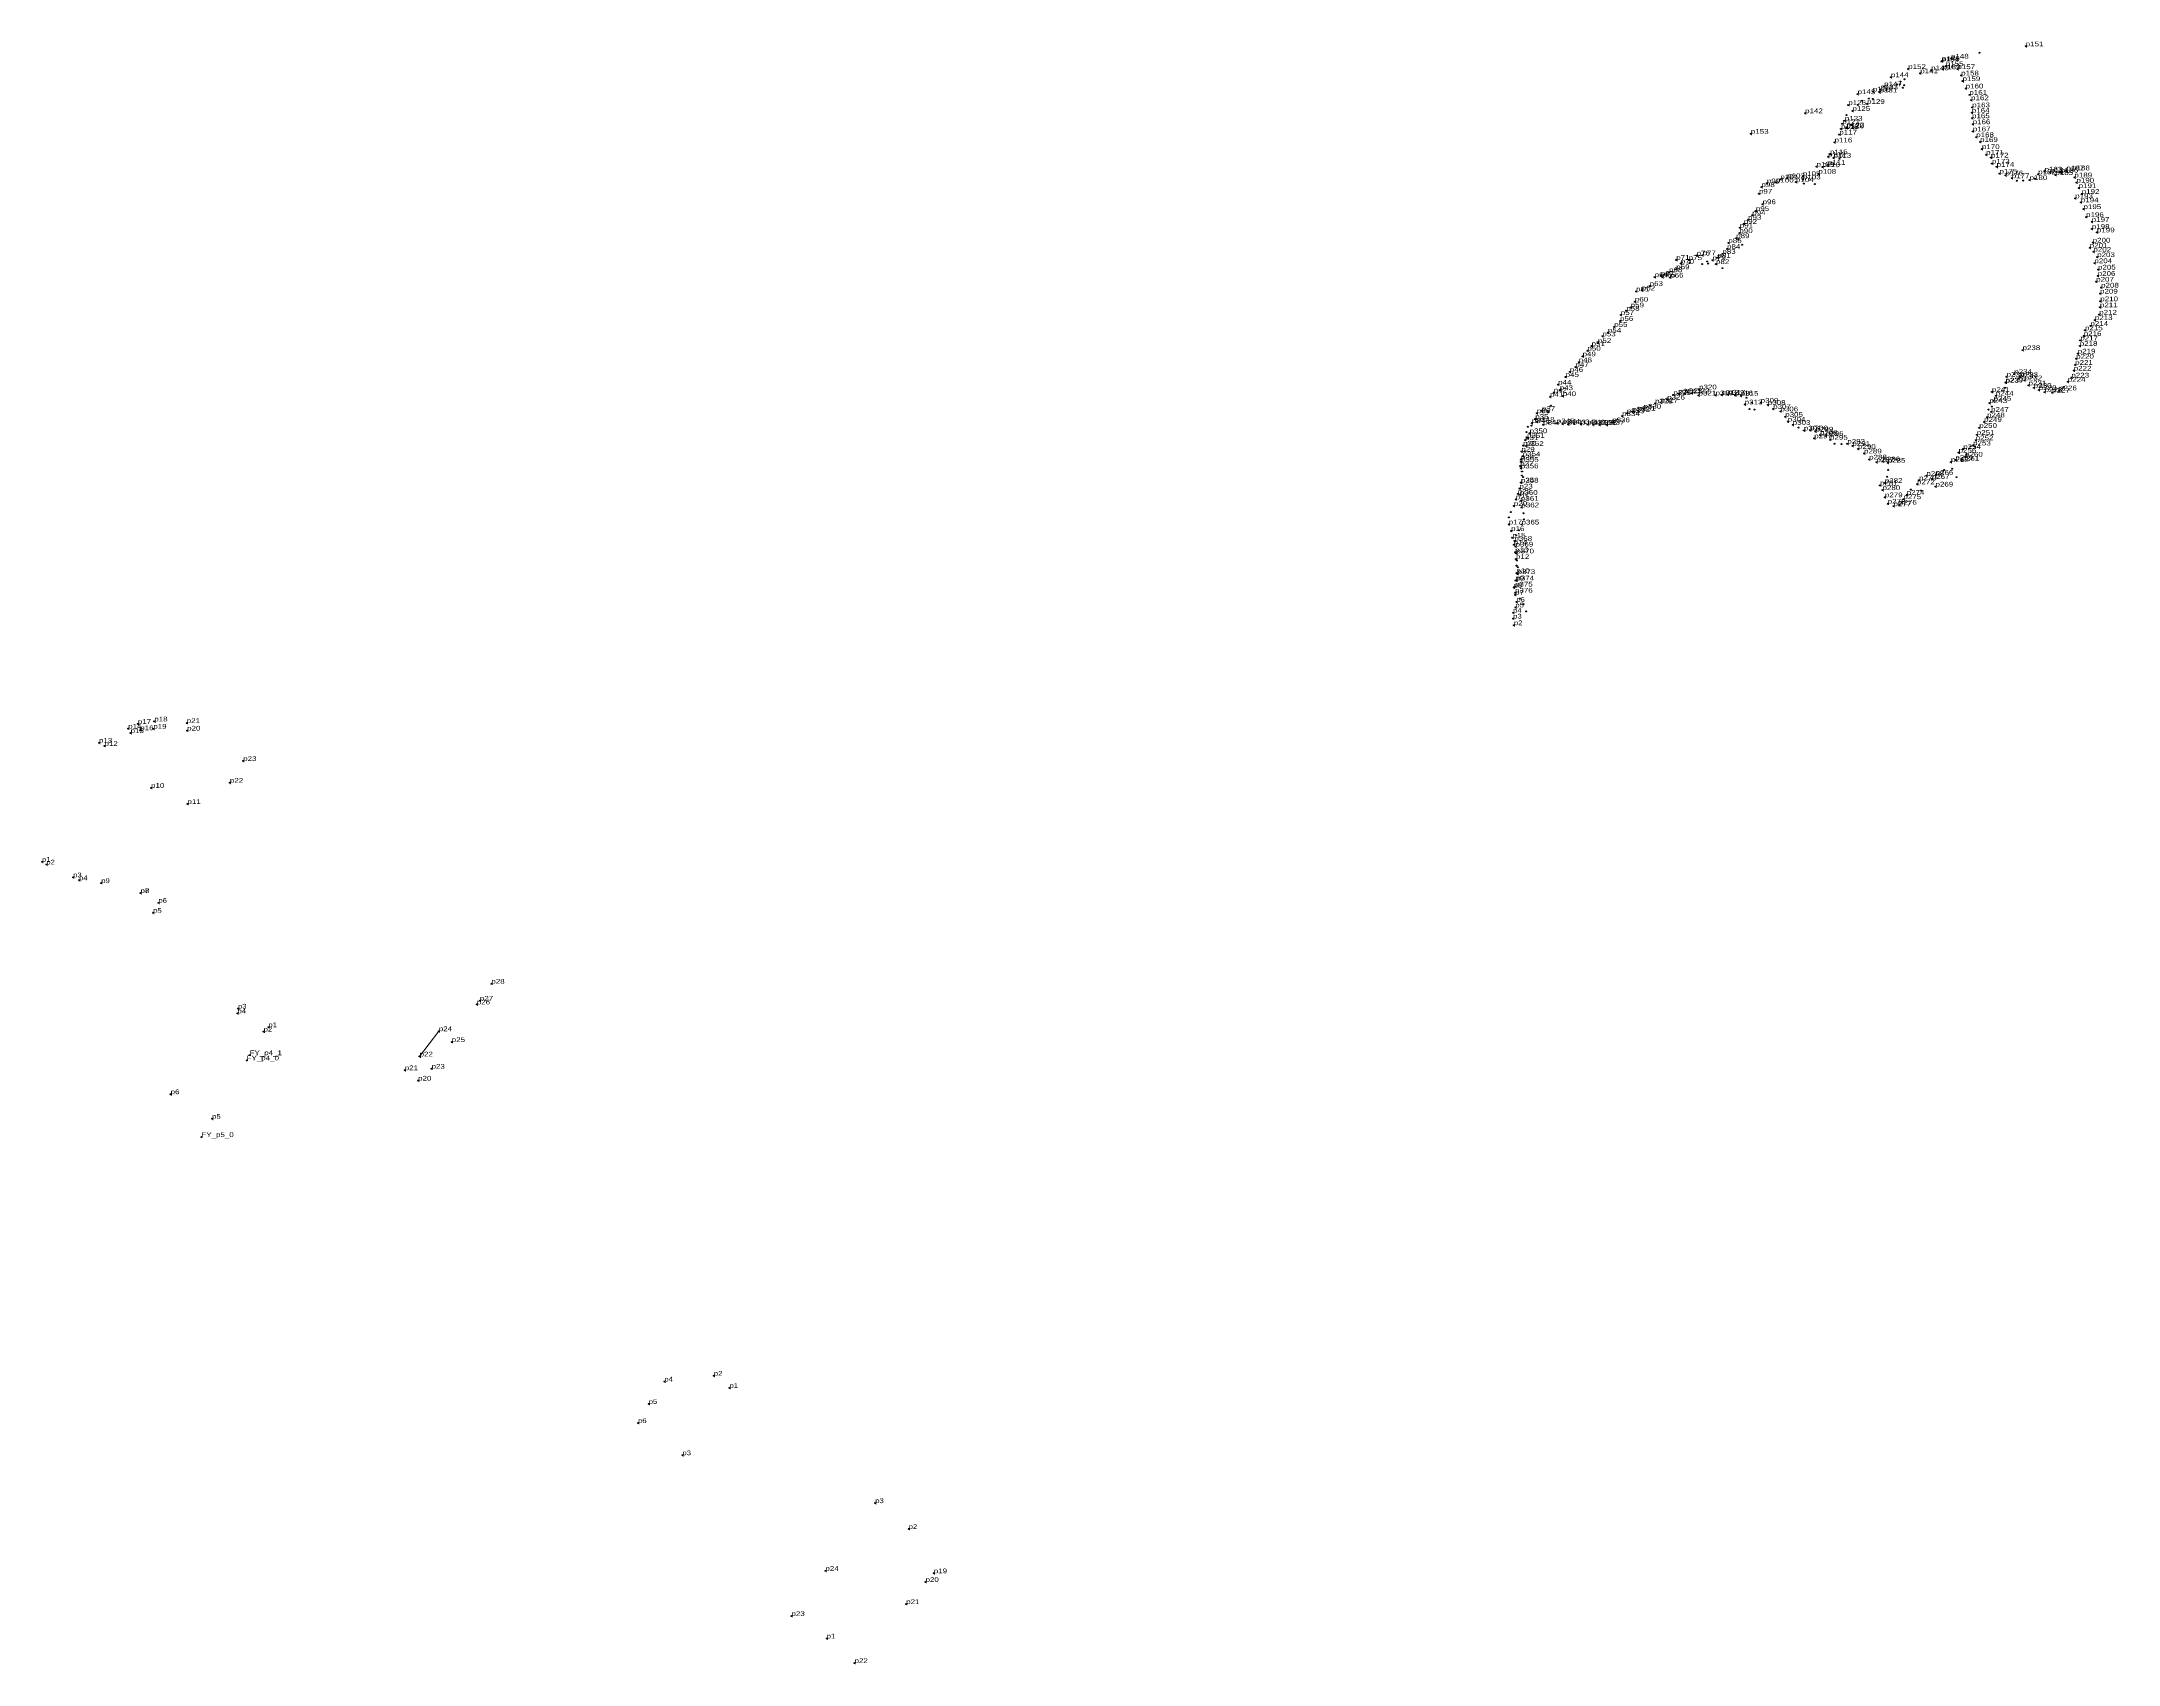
# Model space of a CAD drawing. Header units: metres. Extents: x 534559 to 555232, y 1820931 to 1853148.
# Drawn here: x 540266 to 541052, y 1836108 to 1836722 of the extents above; entities that cross this region are included whole.
import ezdxf

# ---------------------------------------------------------------- set-up
doc = ezdxf.new("R2010")
doc.units = ezdxf.units.M
doc.header["$LTSCALE"] = 0.72
doc.header["$PDMODE"] = 32
doc.header["$PDSIZE"] = 0.36
doc.layers.add('12', color=7, linetype='Continuous')
doc.layers.add('7', color=7, linetype='Continuous')
doc.layers.add('13', color=7, linetype='Continuous', lineweight=13)

msp = doc.modelspace()

# ---------------------------------------------------------------- linework, layer by layer
at = {"layer": '13'}
msp.add_line((540409.4, 1836338.49), (540416.66, 1836348.04), dxfattribs=at)
at = {"layer": '7'}
for p in [(541017.01, 1836720.67), (540985.12, 1836714.97), (540985.38, 1836715.09), (540986.8, 1836713.2), (540988.76, 1836716.01), (540989.14, 1836712.87), (540999.48, 1836718.21), (540963.46, 1836705.52), (540966, 1836708.97), (540968.21, 1836706.26), (540969.44, 1836706.31), (540969.62, 1836707.31), (540970.55, 1836704.99), (540971.09, 1836705.92), (540971.21, 1836708.19), (540972.56, 1836712.09), (540977.12, 1836710.44), (540981.22, 1836711.59), (540985.62, 1836712), (540991.18, 1836712.03), (540992.6, 1836709.64), (540993.14, 1836707.51), (540994.3, 1836704.72), (540949.9, 1836698.44), (540953.41, 1836702.56), (540953.45, 1836698.51), (540955.18, 1836700.06), (540957.01, 1836698.87), (540957.69, 1836700.9), (540959.2, 1836703.55), (540959.2, 1836700.77), (540961.73, 1836703.21), (540962.01, 1836704.36), (540995.69, 1836702.3), (540996.35, 1836700.28), (540996.77, 1836697.57), (540933.56, 1836695.35), (540947.13, 1836689.41), (540947.63, 1836691.36), (540948.59, 1836692.52), (540949.13, 1836689.65), (540949.2, 1836694.63), (540949.23, 1836690.01), (540951.07, 1836690.92), (540951.48, 1836696.23), (540996.65, 1836695.51), (540996.71, 1836693.45), (540996.95, 1836691.19), (540913.05, 1836687.58), (540944.71, 1836684.31), (540946.5, 1836687.28), (540997.01, 1836688.48), (540998.29, 1836686.29), (540999.77, 1836684.47), (541000.45, 1836681.78), (540937.87, 1836675.15), (540940.08, 1836674.94), (540942.15, 1836675.79), (540942.23, 1836678.88), (540942.96, 1836679.83), (540944.28, 1836678.42), (540946.51, 1836678.09), (541002.04, 1836679.63), (541003.86, 1836678.57), (541004.26, 1836676.28), (541006.01, 1836675.06), (541024.15, 1836673.27), (541032.41, 1836673.72), (541034.59, 1836673.75), (540917.04, 1836667.4), (540919.11, 1836668.83), (540922.54, 1836669.15), (540924.19, 1836670.36), (540926.8, 1836670.82), (540930.1, 1836669.28), (540932.68, 1836671.59), (540932.73, 1836670.33), (540933.06, 1836668.71), (540937.23, 1836668.54), (540938.61, 1836672.45), (541007.1, 1836672.5), (541009.36, 1836671.83), (541011.75, 1836670.77), (541013.6, 1836669.82), (541016.07, 1836669.87), (541018.47, 1836670.07), (541020.45, 1836670.65), (541021.74, 1836672.25), (541026.25, 1836672.89), (541028.24, 1836671.97), (541030.21, 1836672.9), (541035.45, 1836671.06), (541036.22, 1836669.1), (541037.06, 1836667.05), (540914.93, 1836658.38), (540916.1, 1836664.9), (540917.47, 1836660.93), (541035.73, 1836663.14), (541037.89, 1836661.63), (541038.21, 1836664.81), (541038.89, 1836659.08), (540908.68, 1836649.99), (540908.87, 1836652.02), (540910.35, 1836653.47), (540911.98, 1836655.04), (540913.55, 1836656.78), (541039.86, 1836656.07), (541042, 1836654.25), (541042.03, 1836651.57), (541043.96, 1836650.27), (540902.26, 1836642.14), (540904.05, 1836644.01), (540904.52, 1836646.25), (540907.49, 1836648.08), (540908.3, 1836647.65), (540909.7, 1836645.6), (541041.25, 1836644.44), (541042.35, 1836646.41), (541042.65, 1836642.93), (540882.06, 1836635.2), (540884.82, 1836639.86), (540884.82, 1836636.33), (540886.54, 1836638.44), (540886.97, 1836638.94), (540889.55, 1836639.77), (540889.76, 1836638.66), (540892.53, 1836641.53), (540894.6, 1836638.25), (540894.77, 1836641.57), (540896.56, 1836639.24), (540896.89, 1836638.46), (540898.5, 1836639.73), (540899.84, 1836638.27), (540900.45, 1836640.73), (540902.28, 1836636.73), (541043.01, 1836638.61), (541044.06, 1836640.93), (541044.37, 1836636.19), (540869.6, 1836627.94), (540871.8, 1836628.29), (540874.75, 1836629.97), (540876.64, 1836633.32), (540878.97, 1836633.81), (540879.58, 1836633.27), (540882.53, 1836633.14), (541043.69, 1836631.61), (541044.26, 1836633.81), (541045.14, 1836627.1), (541045.54, 1836629.38), (540863.84, 1836619.02), (540865.91, 1836620.6), (540867.57, 1836621.88), (540869.16, 1836624.04), (541044.83, 1836619.14), (541045.1, 1836621.93), (541045.23, 1836624.2), (540856.85, 1836610.95), (540858.95, 1836612.32), (540861.35, 1836614.52), (540863.53, 1836616.77), (541038.99, 1836611.09), (541039.44, 1836613.21), (541041.51, 1836614.88), (541043.19, 1836617.1), (540849.38, 1836603.36), (540851.21, 1836605.5), (540852.79, 1836607.25), (540855.17, 1836608.41), (541015.83, 1836605.71), (541036.11, 1836602.45), (541036.73, 1836604.42), (541037.49, 1836607.33), (541037.67, 1836609.38), (540842.96, 1836595.55), (540844.56, 1836597.49), (540846.64, 1836599.32), (540847.9, 1836601.11), (541009.77, 1836595.67), (541012.68, 1836596.68), (541014.31, 1836595.01), (541014.95, 1836595.54), (541034.32, 1836595.36), (541035.19, 1836597.96), (541035.73, 1836600.13), (540837.09, 1836588.08), (540838.46, 1836589.69), (540840.13, 1836592.66), (540840.72, 1836590.58), (540841.89, 1836588.32), (540881.4, 1836587), (540883.7, 1836588.79), (540885.72, 1836589.29), (540887.92, 1836589.4), (540890.65, 1836589.4), (540893.24, 1836588.56), (540893.44, 1836590.85), (540899.68, 1836588.62), (540901.89, 1836588.75), (540904.29, 1836588.88), (540907.14, 1836588.59), (540909.22, 1836588.45), (540911.44, 1836587.69), (541004.24, 1836589.89), (541005.72, 1836588.44), (541009.19, 1836591.47), (541009.31, 1836593.5), (541009.47, 1836593.39), (541016.58, 1836594.28), (541018.09, 1836592.39), (541020.09, 1836591.45), (541021.99, 1836590.6), (541024.14, 1836589.82), (541027, 1836589.64), (541029.67, 1836590.49), (541031.49, 1836591.77), (541032.97, 1836593.75), (540831.47, 1836579.73), (540832.07, 1836581.85), (540833.99, 1836582.72), (540836.29, 1836582.39), (540837.35, 1836584.67), (540862.63, 1836579.51), (540864.3, 1836580.78), (540866.11, 1836581.85), (540868.17, 1836582.46), (540870.29, 1836582.82), (540872.41, 1836583.58), (540874.79, 1836584.76), (540876.77, 1836585.54), (540878.83, 1836585.9), (540910.71, 1836585.17), (540912.46, 1836583.44), (540913.43, 1836585.87), (540914.38, 1836583.23), (540916.76, 1836585.8), (540919.47, 1836584.99), (540921.48, 1836583.47), (540924.24, 1836582.54), (540926.04, 1836580.48), (541002.4, 1836580.29), (541002.95, 1836583.21), (541003.31, 1836585.68), (541003.93, 1836582.37), (541004.15, 1836584.37), (541004.85, 1836586.55), (540827.61, 1836571.7), (540828.09, 1836574.69), (540828.33, 1836572.5), (540828.7, 1836576.74), (540829.33, 1836574.28), (540830.09, 1836577.16), (540830.19, 1836578.11), (540832.07, 1836578.53), (540834.47, 1836577.5), (540836.51, 1836578.13), (540839.61, 1836578.02), (540841.73, 1836577.82), (540843.95, 1836577.59), (540846.24, 1836577.75), (540848.69, 1836577.66), (540851.18, 1836577.57), (540853.39, 1836577.47), (540855.73, 1836577.43), (540858.46, 1836577.49), (540860.57, 1836578.41), (540926.99, 1836578.66), (540928.89, 1836577.45), (540931.09, 1836576.41), (540933.12, 1836575.31), (540935.49, 1836575.37), (540937.03, 1836572.33), (540937.52, 1836574.89), (540939.2, 1836573.55), (540941.41, 1836573.23), (540942.98, 1836571.83), (540998.11, 1836571.65), (540998.53, 1836573.66), (540999.44, 1836576.31), (541001.29, 1836578.56), (540825.99, 1836564.38), (540826.06, 1836563.49), (540826.23, 1836567.32), (540826.71, 1836565.54), (540826.85, 1836569.59), (540827.58, 1836567.41), (540827.97, 1836569.47), (540944.64, 1836570.31), (540947.3, 1836570.16), (540949.52, 1836570.28), (540951.45, 1836569.47), (540953.57, 1836568.33), (540955.86, 1836566.63), (540957.79, 1836564.34), (540960.55, 1836563.31), (540962.8, 1836563.6), (540988.72, 1836563.36), (540990.41, 1836564.16), (540991.63, 1836566.93), (540992.74, 1836563.89), (540993.38, 1836568.31), (540994.09, 1836565.39), (540994.65, 1836566.17), (540996.11, 1836569.29), (540997.11, 1836569.65), (540997.71, 1836569.2), (540825.76, 1836561.86), (540826, 1836561), (540826.03, 1836555.61), (540826.08, 1836555.59), (540826.43, 1836558.28), (540826.45, 1836559.79), (540826.87, 1836557.68), (540963.71, 1836555.47), (540964.65, 1836557.83), (540964.81, 1836563.09), (540965.02, 1836560.4), (540976.64, 1836556.46), (540979.44, 1836558.18), (540981.5, 1836556.97), (540982.95, 1836558.54), (540986.2, 1836560.37), (540989.16, 1836560.83), (540990.88, 1836557.65), (540824.07, 1836549.25), (540824.83, 1836551.35), (540825.48, 1836553.33), (540825.66, 1836550.96), (540825.75, 1836553.41), (540826.06, 1836548.69), (540961.88, 1836554.54), (540962.84, 1836552.75), (540963.75, 1836550.04), (540964.82, 1836547.61), (540970.76, 1836549.33), (540972.01, 1836551), (540973.6, 1836552.93), (540975.9, 1836554.95), (540977.43, 1836552.56), (540982.89, 1836554.1), (540821.44, 1836539.79), (540821.46, 1836542.43), (540822.27, 1836544.45), (540823.38, 1836546.79), (540826.22, 1836546.23), (540826.28, 1836539.74), (540827, 1836544.01), (540827.09, 1836541.69), (540967, 1836546.68), (540969.11, 1836547.23), (540822.35, 1836537.29), (540822.79, 1836534.74), (540823.39, 1836532.08), (540823.59, 1836533.52), (540824.21, 1836535.7), (540825.23, 1836537.57), (540823.87, 1836529.25), (540824, 1836531.39), (540824.18, 1836526.69), (540824.27, 1836528.81), (540824.39, 1836524.17), (540824.54, 1836526.13), (540823.8, 1836516.27), (540823.98, 1836518.57), (540824.33, 1836518.58), (540824.34, 1836521.35), (540824.75, 1836521), (540824.83, 1836523.59), (540823.34, 1836515.89), (540823.81, 1836513.95), (540823.91, 1836513.12), (540823.93, 1836508.37), (540824.32, 1836510.46), (540825.68, 1836511.72), (540827.03, 1836509.61), (540823.1, 1836506.33), (540823.12, 1836504.16), (540823.39, 1836501.64), (540828.06, 1836506.89), (540299.15, 1836462.51), (540302.82, 1836464.31), (540303.72, 1836461.9), (540308.65, 1836462.45), (540309.03, 1836465.24), (540321.28, 1836464.63), (540321.45, 1836461.76), (540288.11, 1836457.17), (540290.18, 1836455.95), (540300.05, 1836460.82), (540342.65, 1836450.27), (540307.79, 1836440.09), (540337.63, 1836442.03), (540321.57, 1836434), (540266.54, 1836412.11), (540268.18, 1836411.11), (540278.33, 1836406.25), (540280.56, 1836405.15), (540288.97, 1836404.09), (540303.83, 1836400.31), (540303.85, 1836400.3), (540308.57, 1836392.85), (540310.58, 1836396.61), (540432.21, 1836359.58), (540436.54, 1836366.01), (540340.53, 1836354.78), (540340.69, 1836356.58), (540431.05, 1836358.16), (540350.39, 1836347.88), (540352.19, 1836349.55), (540416.66, 1836348.04), (540421.55, 1836343.93), (540343.97, 1836337), (540345.09, 1836338.97), (540409.4, 1836338.49), (540403.78, 1836333.28), (540408.83, 1836329.34), (540413.92, 1836333.84), (540315.19, 1836324.2), (540330.92, 1836314.91), (540326.85, 1836307.99), (540520.73, 1836217.67), (540502.02, 1836215.49), (540526.65, 1836213.07), (540496.07, 1836207.03), (540492.04, 1836199.79), (540508.83, 1836187.6), (540581.79, 1836169.49), (540594.42, 1836159.71), (540562.93, 1836143.87), (540600.81, 1836139.68), (540603.92, 1836142.95), (540593.47, 1836131.3), (540550.08, 1836126.77), (540563.41, 1836118.27), (540573.94, 1836108.99)]:
    msp.add_point(p, dxfattribs=at)

# ---------------------------------------------------------------- texts
at = {"layer": '12'}
for s, width, p in [('p151', 1.25, (541017.01, 1836720.67)), ('p151', 1.25, (541017.01, 1836720.67)), ('p152', 1.25, (540972.56, 1836712.09)), ('p152', 1.25, (540972.56, 1836712.09)), ('p140', 1.25, (540981.22, 1836711.59)), ('p140', 1.25, (540981.22, 1836711.59)), ('p154', 1.25, (540985.12, 1836714.97)), ('p154', 1.25, (540985.12, 1836714.97)), ('p149', 1.25, (540985.38, 1836715.09)), ('p149', 1.25, (540985.38, 1836715.09)), ('p139', 1.25, (540985.62, 1836712)), ('p139', 1.25, (540985.62, 1836712)), ('p155', 1.25, (540986.8, 1836713.2)), ('p155', 1.25, (540986.8, 1836713.2)), ('p148', 1.25, (540988.76, 1836716.01)), ('p148', 1.25, (540988.76, 1836716.01)), ('p156', 1.25, (540989.14, 1836712.87)), ('p156', 1.25, (540989.14, 1836712.87)), ('p157', 1.25, (540991.18, 1836712.03)), ('p157', 1.25, (540991.18, 1836712.03)), ('p150', 1.25, (540999.48, 1836718.21)), ('p150', 1.25, (540999.48, 1836718.21)), ('p138', 1.25, (540959.2, 1836703.55)), ('p138', 1.25, (540959.2, 1836703.55)), ('p131', 1.25, (540961.73, 1836703.21)), ('p131', 1.25, (540961.73, 1836703.21)), ('p133', 1.25, (540962.01, 1836704.36)), ('p133', 1.25, (540962.01, 1836704.36)), ('p147', 1.25, (540963.46, 1836705.52)), ('p147', 1.25, (540963.46, 1836705.52)), ('p144', 1.25, (540966, 1836708.97)), ('p144', 1.25, (540966, 1836708.97)), ('p135', 1.25, (540968.21, 1836706.26)), ('p135', 1.25, (540968.21, 1836706.26)), ('p137', 1.25, (540969.44, 1836706.31)), ('p137', 1.25, (540969.44, 1836706.31)), ('p145', 1.25, (540969.62, 1836707.31)), ('p145', 1.25, (540969.62, 1836707.31)), ('p146', 1.25, (540970.55, 1836704.99)), ('p146', 1.25, (540970.55, 1836704.99)), ('p134', 1.25, (540971.09, 1836705.92)), ('p134', 1.25, (540971.09, 1836705.92)), ('p136', 1.25, (540971.21, 1836708.19)), ('p136', 1.25, (540971.21, 1836708.19)), ('p141', 1.25, (540977.12, 1836710.44)), ('p141', 1.25, (540977.12, 1836710.44)), ('p158', 1.25, (540992.6, 1836709.64)), ('p158', 1.25, (540992.6, 1836709.64)), ('p159', 1.25, (540993.14, 1836707.51)), ('p159', 1.25, (540993.14, 1836707.51)), ('p160', 1.25, (540994.3, 1836704.72)), ('p160', 1.25, (540994.3, 1836704.72)), ('p142', 1.25, (540933.56, 1836695.35)), ('p142', 1.25, (540933.56, 1836695.35)), ('p126', 1.25, (540949.9, 1836698.44)), ('p126', 1.25, (540949.9, 1836698.44)), ('p125', 1.25, (540951.48, 1836696.23)), ('p125', 1.25, (540951.48, 1836696.23)), ('p143', 1.25, (540953.41, 1836702.56)), ('p143', 1.25, (540953.41, 1836702.56)), ('p127', 1.25, (540953.45, 1836698.51)), ('p127', 1.25, (540953.45, 1836698.51)), ('p128', 1.25, (540955.18, 1836700.06)), ('p128', 1.25, (540955.18, 1836700.06)), ('p129', 1.25, (540957.01, 1836698.87)), ('p129', 1.25, (540957.01, 1836698.87)), ('p132', 1.25, (540957.69, 1836700.9)), ('p132', 1.25, (540957.69, 1836700.9)), ('p130', 1.25, (540959.2, 1836700.77)), ('p130', 1.25, (540959.2, 1836700.77)), ('p161', 1.25, (540995.69, 1836702.3)), ('p161', 1.25, (540995.69, 1836702.3)), ('p162', 1.25, (540996.36, 1836700.28)), ('p162', 1.25, (540996.36, 1836700.28)), ('p164', 1.25, (540996.65, 1836695.51)), ('p164', 1.25, (540996.65, 1836695.51)), ('p163', 1.25, (540996.78, 1836697.57)), ('p163', 1.25, (540996.78, 1836697.57)), ('p153', 1.25, (540913.05, 1836687.58)), ('p153', 1.25, (540913.05, 1836687.58)), ('p117', 1.25, (540946.5, 1836687.28)), ('p117', 1.25, (540946.5, 1836687.28)), ('p118', 1.25, (540947.13, 1836689.41)), ('p118', 1.25, (540947.13, 1836689.41)), ('p121', 1.25, (540947.63, 1836691.36)), ('p121', 1.25, (540947.63, 1836691.36)), ('p123', 1.25, (540948.59, 1836692.52)), ('p123', 1.25, (540948.59, 1836692.52)), ('p120', 1.25, (540949.14, 1836689.65)), ('p120', 1.25, (540949.14, 1836689.65)), ('p124', 1.25, (540949.2, 1836694.63)), ('p124', 1.25, (540949.2, 1836694.63)), ('p122', 1.25, (540949.23, 1836690.01)), ('p122', 1.25, (540949.23, 1836690.01)), ('p119', 1.25, (540951.07, 1836690.92)), ('p119', 1.25, (540951.07, 1836690.92)), ('p165', 1.25, (540996.71, 1836693.45)), ('p165', 1.25, (540996.71, 1836693.45)), ('p166', 1.25, (540996.95, 1836691.2)), ('p166', 1.25, (540996.95, 1836691.2)), ('p167', 1.25, (540997.01, 1836688.48)), ('p167', 1.25, (540997.01, 1836688.48)), ('p115', 1.25, (540942.96, 1836679.82)), ('p115', 1.25, (540942.96, 1836679.82)), ('p116', 1.25, (540944.71, 1836684.31)), ('p116', 1.25, (540944.71, 1836684.31)), ('p168', 1.25, (540998.29, 1836686.29)), ('p168', 1.25, (540998.29, 1836686.29)), ('p169', 1.25, (540999.77, 1836684.47)), ('p169', 1.25, (540999.77, 1836684.47)), ('p170', 1.25, (541000.45, 1836681.78)), ('p170', 1.25, (541000.45, 1836681.78)), ('p171', 1.25, (541002.04, 1836679.63)), ('p171', 1.25, (541002.04, 1836679.63)), ('p105', 1.25, (540932.68, 1836671.59)), ('p105', 1.25, (540932.68, 1836671.59)), ('p109', 1.25, (540937.87, 1836675.15)), ('p109', 1.25, (540937.87, 1836675.15)), ('p108', 1.25, (540938.6, 1836672.45)), ('p108', 1.25, (540938.6, 1836672.45)), ('p110', 1.25, (540940.08, 1836674.94)), ('p110', 1.25, (540940.08, 1836674.94)), ('p111', 1.25, (540942.15, 1836675.79)), ('p111', 1.25, (540942.15, 1836675.79)), ('p112', 1.25, (540942.23, 1836678.88)), ('p112', 1.25, (540942.23, 1836678.88)), ('p113', 1.25, (540944.28, 1836678.42)), ('p113', 1.25, (540944.28, 1836678.42)), ('p114', 1.25, (540946.51, 1836678.09)), ('p114', 1.25, (540946.51, 1836678.09)), ('p172', 1.25, (541003.86, 1836678.57)), ('p172', 1.25, (541003.86, 1836678.57)), ('p173', 1.25, (541004.26, 1836676.28)), ('p173', 1.25, (541004.26, 1836676.28)), ('p174', 1.25, (541006.01, 1836675.06)), ('p174', 1.25, (541006.01, 1836675.06)), ('p175', 1.25, (541007.1, 1836672.5)), ('p175', 1.25, (541007.1, 1836672.5)), ('p176', 1.25, (541009.36, 1836671.82)), ('p176', 1.25, (541009.36, 1836671.82)), ('p182', 1.25, (541021.74, 1836672.25)), ('p182', 1.25, (541021.74, 1836672.25)), ('p183', 1.25, (541024.15, 1836673.27)), ('p183', 1.25, (541024.15, 1836673.27)), ('p184', 1.25, (541026.25, 1836672.89)), ('p184', 1.25, (541026.25, 1836672.89)), ('p185', 1.25, (541028.24, 1836671.97)), ('p185', 1.25, (541028.24, 1836671.97)), ('p186', 1.25, (541030.21, 1836672.9)), ('p186', 1.25, (541030.21, 1836672.9)), ('p187', 1.25, (541032.41, 1836673.72)), ('p187', 1.25, (541032.41, 1836673.72)), ('p188', 1.25, (541034.58, 1836673.75)), ('p188', 1.25, (541034.58, 1836673.75)), ('p97', 1.25, (540916.1, 1836664.9)), ('p97', 1.25, (540916.1, 1836664.9)), ('p98', 1.25, (540917.04, 1836667.4)), ('p98', 1.25, (540917.04, 1836667.4)), ('p99', 1.25, (540919.11, 1836668.83)), ('p99', 1.25, (540919.11, 1836668.83)), ('p100', 1.25, (540922.54, 1836669.15)), ('p100', 1.25, (540922.54, 1836669.15)), ('p101', 1.25, (540924.19, 1836670.36)), ('p101', 1.25, (540924.19, 1836670.36)), ('p102', 1.25, (540926.8, 1836670.82)), ('p102', 1.25, (540926.8, 1836670.82)), ('p104', 1.25, (540930.1, 1836669.28)), ('p104', 1.25, (540930.1, 1836669.28)), ('p103', 1.25, (540932.73, 1836670.33)), ('p103', 1.25, (540932.73, 1836670.33)), ('p106', 1.25, (540933.06, 1836668.71)), ('p106', 1.25, (540933.06, 1836668.71)), ('p107', 1.25, (540937.23, 1836668.54)), ('p107', 1.25, (540937.23, 1836668.54)), ('p177', 1.25, (541011.75, 1836670.77)), ('p177', 1.25, (541011.75, 1836670.77)), ('p178', 1.25, (541013.6, 1836669.82)), ('p178', 1.25, (541013.6, 1836669.82)), ('p179', 1.25, (541016.07, 1836669.87)), ('p179', 1.25, (541016.07, 1836669.87)), ('p180', 1.25, (541018.47, 1836670.08)), ('p180', 1.25, (541018.47, 1836670.08)), ('p181', 1.25, (541020.45, 1836670.65)), ('p181', 1.25, (541020.45, 1836670.65)), ('p189', 1.25, (541035.45, 1836671.06)), ('p189', 1.25, (541035.45, 1836671.06)), ('p190', 1.25, (541036.22, 1836669.1)), ('p190', 1.25, (541036.22, 1836669.1)), ('p191', 1.25, (541037.06, 1836667.05)), ('p191', 1.25, (541037.06, 1836667.05)), ('p192', 1.25, (541038.21, 1836664.82)), ('p192', 1.25, (541038.21, 1836664.82)), ('p94', 1.25, (540913.55, 1836656.78)), ('p94', 1.25, (540913.55, 1836656.78)), ('p95', 1.25, (540914.93, 1836658.38)), ('p95', 1.25, (540914.93, 1836658.38)), ('p96', 1.25, (540917.47, 1836660.93)), ('p96', 1.25, (540917.47, 1836660.93)), ('p193', 1.25, (541035.74, 1836663.14)), ('p193', 1.25, (541035.74, 1836663.14)), ('p194', 1.25, (541037.89, 1836661.63)), ('p194', 1.25, (541037.89, 1836661.63)), ('p195', 1.25, (541038.89, 1836659.08)), ('p195', 1.25, (541038.89, 1836659.08)), ('p196', 1.25, (541039.86, 1836656.07)), ('p196', 1.25, (541039.86, 1836656.07)), ('p89', 1.25, (540907.49, 1836648.08)), ('p89', 1.25, (540907.49, 1836648.08)), ('p90', 1.25, (540908.68, 1836649.99)), ('p90', 1.25, (540908.68, 1836649.99)), ('p91', 1.25, (540908.87, 1836652.02)), ('p91', 1.25, (540908.87, 1836652.02)), ('p92', 1.25, (540910.35, 1836653.47)), ('p92', 1.25, (540910.35, 1836653.47)), ('p93', 1.25, (540911.98, 1836655.04)), ('p93', 1.25, (540911.98, 1836655.04)), ('p197', 1.25, (541042, 1836654.25)), ('p197', 1.25, (541042, 1836654.25)), ('p198', 1.25, (541042.04, 1836651.57)), ('p198', 1.25, (541042.04, 1836651.57)), ('p199', 1.25, (541043.96, 1836650.27)), ('p199', 1.25, (541043.96, 1836650.27)), ('p76', 1.25, (540892.52, 1836641.52)), ('p76', 1.25, (540892.52, 1836641.52)), ('p77', 1.25, (540894.77, 1836641.58)), ('p77', 1.25, (540894.77, 1836641.58)), ('p81', 1.25, (540900.45, 1836640.72)), ('p81', 1.25, (540900.45, 1836640.72)), ('p83', 1.25, (540902.26, 1836642.14)), ('p83', 1.25, (540902.26, 1836642.14)), ('p84', 1.25, (540904.05, 1836644.01)), ('p84', 1.25, (540904.05, 1836644.01)), ('p86', 1.25, (540904.52, 1836646.25)), ('p86', 1.25, (540904.52, 1836646.25)), ('p87', 1.25, (540908.3, 1836647.65)), ('p87', 1.25, (540908.3, 1836647.65)), ('p85', 1.25, (540909.7, 1836645.6)), ('p85', 1.25, (540909.7, 1836645.6)), ('p201', 1.25, (541041.25, 1836644.44)), ('p201', 1.25, (541041.25, 1836644.44)), ('p200', 1.25, (541042.35, 1836646.41)), ('p200', 1.25, (541042.35, 1836646.41)), ('p202', 1.25, (541042.64, 1836642.93)), ('p202', 1.25, (541042.64, 1836642.93)), ('p203', 1.25, (541044.06, 1836640.93)), ('p203', 1.25, (541044.06, 1836640.93)), ('p64', 1.25, (540876.64, 1836633.32)), ('p64', 1.25, (540876.64, 1836633.32)), ('p67', 1.25, (540878.97, 1836633.81)), ('p67', 1.25, (540878.97, 1836633.81)), ('p65', 1.25, (540879.58, 1836633.27)), ('p65', 1.25, (540879.58, 1836633.27)), ('p68', 1.25, (540882.06, 1836635.2)), ('p68', 1.25, (540882.06, 1836635.2)), ('p66', 1.25, (540882.53, 1836633.14)), ('p66', 1.25, (540882.53, 1836633.14)), ('p71', 1.25, (540884.82, 1836639.86)), ('p71', 1.25, (540884.82, 1836639.86)), ('p69', 1.25, (540884.82, 1836636.33)), ('p69', 1.25, (540884.82, 1836636.33)), ('p70', 1.25, (540886.54, 1836638.44)), ('p70', 1.25, (540886.54, 1836638.44)), ('p72', 1.25, (540886.97, 1836638.94)), ('p72', 1.25, (540886.97, 1836638.94)), ('p75', 1.25, (540889.55, 1836639.77)), ('p75', 1.25, (540889.55, 1836639.77)), ('p73', 1.25, (540889.76, 1836638.66)), ('p73', 1.25, (540889.76, 1836638.66)), ('p74', 1.25, (540894.6, 1836638.25)), ('p74', 1.25, (540894.6, 1836638.25)), ('p78', 1.25, (540896.56, 1836639.24)), ('p78', 1.25, (540896.56, 1836639.24)), ('p80', 1.25, (540896.89, 1836638.46)), ('p80', 1.25, (540896.89, 1836638.46)), ('p79', 1.25, (540898.5, 1836639.73)), ('p79', 1.25, (540898.5, 1836639.73)), ('p82', 1.25, (540899.84, 1836638.27)), ('p82', 1.25, (540899.84, 1836638.27)), ('p88', 1.25, (540902.28, 1836636.73)), ('p88', 1.25, (540902.28, 1836636.73)), ('p204', 1.25, (541043.01, 1836638.61)), ('p204', 1.25, (541043.01, 1836638.61)), ('p206', 1.25, (541044.26, 1836633.82)), ('p206', 1.25, (541044.26, 1836633.82)), ('p205', 1.25, (541044.37, 1836636.19)), ('p205', 1.25, (541044.37, 1836636.19)), ('p61', 1.25, (540869.6, 1836627.94)), ('p61', 1.25, (540869.6, 1836627.94)), ('p62', 1.25, (540871.8, 1836628.29)), ('p62', 1.25, (540871.8, 1836628.29)), ('p63', 1.25, (540874.75, 1836629.97)), ('p63', 1.25, (540874.75, 1836629.97)), ('p207', 1.25, (541043.69, 1836631.6)), ('p207', 1.25, (541043.69, 1836631.6)), ('p209', 1.25, (541045.14, 1836627.1)), ('p209', 1.25, (541045.14, 1836627.1)), ('p208', 1.25, (541045.54, 1836629.38)), ('p208', 1.25, (541045.54, 1836629.38)), ('p56', 1.25, (540863.53, 1836616.77)), ('p56', 1.25, (540863.53, 1836616.77)), ('p57', 1.25, (540863.84, 1836619.02)), ('p57', 1.25, (540863.84, 1836619.02)), ('p58', 1.25, (540865.91, 1836620.6)), ('p58', 1.25, (540865.91, 1836620.6)), ('p59', 1.25, (540867.57, 1836621.88)), ('p59', 1.25, (540867.57, 1836621.88)), ('p60', 1.25, (540869.16, 1836624.04)), ('p60', 1.25, (540869.16, 1836624.04)), ('p213', 1.25, (541043.19, 1836617.1)), ('p213', 1.25, (541043.19, 1836617.1)), ('p212', 1.25, (541044.83, 1836619.14)), ('p212', 1.25, (541044.83, 1836619.14)), ('p211', 1.25, (541045.1, 1836621.92)), ('p211', 1.25, (541045.1, 1836621.92)), ('p210', 1.25, (541045.23, 1836624.2)), ('p210', 1.25, (541045.23, 1836624.2)), ('p53', 1.25, (540856.85, 1836610.94)), ('p53', 1.25, (540856.85, 1836610.94)), ('p54', 1.25, (540858.95, 1836612.32)), ('p54', 1.25, (540858.95, 1836612.32)), ('p55', 1.25, (540861.34, 1836614.52)), ('p55', 1.25, (540861.34, 1836614.52)), ('p217', 1.25, (541037.67, 1836609.38)), ('p217', 1.25, (541037.67, 1836609.38)), ('p216', 1.25, (541038.99, 1836611.09)), ('p216', 1.25, (541038.99, 1836611.09)), ('p215', 1.25, (541039.44, 1836613.2)), ('p215', 1.25, (541039.44, 1836613.2)), ('p214', 1.25, (541041.51, 1836614.88)), ('p214', 1.25, (541041.51, 1836614.88)), ('p48', 1.25, (540847.9, 1836601.11)), ('p48', 1.25, (540847.9, 1836601.11)), ('p49', 1.25, (540849.38, 1836603.36)), ('p49', 1.25, (540849.38, 1836603.36)), ('p50', 1.25, (540851.22, 1836605.5)), ('p50', 1.25, (540851.22, 1836605.5)), ('p51', 1.25, (540852.79, 1836607.25)), ('p51', 1.25, (540852.79, 1836607.25)), ('p52', 1.25, (540855.17, 1836608.41)), ('p52', 1.25, (540855.17, 1836608.41)), ('p238', 1.25, (541015.83, 1836605.72)), ('p238', 1.25, (541015.83, 1836605.72)), ('p220', 1.25, (541036.11, 1836602.45)), ('p220', 1.25, (541036.11, 1836602.45)), ('p219', 1.25, (541036.73, 1836604.42)), ('p219', 1.25, (541036.73, 1836604.42)), ('p218', 1.25, (541037.48, 1836607.33)), ('p218', 1.25, (541037.48, 1836607.33)), ('p45', 1.25, (540842.96, 1836595.55)), ('p45', 1.25, (540842.96, 1836595.55)), ('p46', 1.25, (540844.56, 1836597.49)), ('p46', 1.25, (540844.56, 1836597.49)), ('p47', 1.25, (540846.64, 1836599.32)), ('p47', 1.25, (540846.64, 1836599.32)), ('p239', 1.25, (541009.31, 1836593.5)), ('p239', 1.25, (541009.31, 1836593.5)), ('p237', 1.25, (541009.48, 1836593.39)), ('p237', 1.25, (541009.48, 1836593.39)), ('p236', 1.25, (541009.77, 1836595.67)), ('p236', 1.25, (541009.77, 1836595.67)), ('p234', 1.25, (541012.68, 1836596.68)), ('p234', 1.25, (541012.68, 1836596.68)), ('p235', 1.25, (541014.31, 1836595.02)), ('p235', 1.25, (541014.31, 1836595.02)), ('p233', 1.25, (541014.95, 1836595.54)), ('p233', 1.25, (541014.95, 1836595.54)), ('p232', 1.25, (541016.58, 1836594.28)), ('p232', 1.25, (541016.58, 1836594.28)), ('p224', 1.25, (541032.97, 1836593.75)), ('p224', 1.25, (541032.97, 1836593.75)), ('p223', 1.25, (541034.32, 1836595.36)), ('p223', 1.25, (541034.32, 1836595.36)), ('p222', 1.25, (541035.19, 1836597.96)), ('p222', 1.25, (541035.19, 1836597.96)), ('p221', 1.25, (541035.73, 1836600.14)), ('p221', 1.25, (541035.73, 1836600.14)), ('p41', 1.25, (540837.09, 1836588.08)), ('p41', 1.25, (540837.09, 1836588.08)), ('p42', 1.25, (540838.46, 1836589.69)), ('p42', 1.25, (540838.46, 1836589.69)), ('p44', 1.25, (540840.13, 1836592.66)), ('p44', 1.25, (540840.13, 1836592.66)), ('p43', 1.25, (540840.72, 1836590.58)), ('p43', 1.25, (540840.72, 1836590.58)), ('p40', 1.25, (540841.89, 1836588.32)), ('p40', 1.25, (540841.89, 1836588.32)), ('p328', 1.25, (540876.76, 1836585.54)), ('p328', 1.25, (540876.76, 1836585.54)), ('p327', 1.25, (540878.83, 1836585.9)), ('p327', 1.25, (540878.83, 1836585.9)), ('p326', 1.25, (540881.4, 1836587)), ('p326', 1.25, (540881.4, 1836587)), ('p325', 1.25, (540883.7, 1836588.78)), ('p325', 1.25, (540883.7, 1836588.78)), ('p324', 1.25, (540885.72, 1836589.29)), ('p324', 1.25, (540885.72, 1836589.29)), ('p323', 1.25, (540887.92, 1836589.4)), ('p323', 1.25, (540887.92, 1836589.4)), ('p322', 1.25, (540890.64, 1836589.4)), ('p322', 1.25, (540890.64, 1836589.4)), ('p321', 1.25, (540893.24, 1836588.56)), ('p321', 1.25, (540893.24, 1836588.56)), ('p320', 1.25, (540893.44, 1836590.85)), ('p320', 1.25, (540893.44, 1836590.85)), ('p319', 1.25, (540899.68, 1836588.62)), ('p319', 1.25, (540899.68, 1836588.62)), ('p318', 1.25, (540901.89, 1836588.75)), ('p318', 1.25, (540901.89, 1836588.75)), ('p317', 1.25, (540904.29, 1836588.88)), ('p317', 1.25, (540904.29, 1836588.88)), ('p316', 1.25, (540907.14, 1836588.59)), ('p316', 1.25, (540907.14, 1836588.59)), ('p315', 1.25, (540909.22, 1836588.45)), ('p315', 1.25, (540909.22, 1836588.45)), ('p313', 1.25, (540910.71, 1836585.17)), ('p313', 1.25, (540910.71, 1836585.17)), ('p314', 1.25, (540911.44, 1836587.68)), ('p314', 1.25, (540911.44, 1836587.68)), ('p311', 1.25, (540913.43, 1836585.87)), ('p311', 1.25, (540913.43, 1836585.87)), ('p309', 1.25, (540916.76, 1836585.8)), ('p309', 1.25, (540916.76, 1836585.8)), ('p243', 1.25, (541003.31, 1836585.68)), ('p243', 1.25, (541003.31, 1836585.68)), ('p241', 1.25, (541004.24, 1836589.89)), ('p241', 1.25, (541004.24, 1836589.89)), ('p245', 1.25, (541004.86, 1836586.55)), ('p245', 1.25, (541004.86, 1836586.55)), ('p244', 1.25, (541005.72, 1836588.44)), ('p244', 1.25, (541005.72, 1836588.44)), ('p240', 1.25, (541009.19, 1836591.47)), ('p240', 1.25, (541009.19, 1836591.47)), ('p231', 1.25, (541018.09, 1836592.38)), ('p231', 1.25, (541018.09, 1836592.38)), ('p230', 1.25, (541020.09, 1836591.44)), ('p230', 1.25, (541020.09, 1836591.44)), ('p229', 1.25, (541021.99, 1836590.6)), ('p229', 1.25, (541021.99, 1836590.6)), ('p228', 1.25, (541024.14, 1836589.82)), ('p228', 1.25, (541024.14, 1836589.82)), ('p227', 1.25, (541027, 1836589.64)), ('p227', 1.25, (541027, 1836589.64)), ('p226', 1.25, (541029.67, 1836590.49)), ('p226', 1.25, (541029.67, 1836590.49)), ('p225', 1.25, (541031.49, 1836591.77)), ('p225', 1.25, (541031.49, 1836591.77)), ('p34', 1.25, (540830.19, 1836578.11)), ('p34', 1.25, (540830.19, 1836578.11)), ('p35', 1.25, (540831.47, 1836579.72)), ('p35', 1.25, (540831.47, 1836579.72)), ('p36', 1.25, (540832.07, 1836581.85)), ('p36', 1.25, (540832.07, 1836581.85)), ('p348', 1.25, (540832.07, 1836578.52)), ('p348', 1.25, (540832.07, 1836578.52)), ('p37', 1.25, (540833.99, 1836582.72)), ('p37', 1.25, (540833.99, 1836582.72)), ('p347', 1.25, (540834.47, 1836577.5)), ('p347', 1.25, (540834.47, 1836577.5)), ('p38', 1.25, (540836.29, 1836582.39)), ('p38', 1.25, (540836.29, 1836582.39)), ('p346', 1.25, (540836.51, 1836578.13)), ('p346', 1.25, (540836.51, 1836578.13)), ('p39', 1.25, (540837.35, 1836584.67)), ('p39', 1.25, (540837.35, 1836584.67)), ('p345', 1.25, (540839.61, 1836578.02)), ('p345', 1.25, (540839.61, 1836578.02)), ('p344', 1.25, (540841.73, 1836577.82)), ('p344', 1.25, (540841.73, 1836577.82)), ('p343', 1.25, (540843.95, 1836577.59)), ('p343', 1.25, (540843.95, 1836577.59)), ('p342', 1.25, (540846.24, 1836577.75)), ('p342', 1.25, (540846.24, 1836577.75)), ('p341', 1.25, (540848.69, 1836577.66)), ('p341', 1.25, (540848.69, 1836577.66)), ('p340', 1.25, (540851.18, 1836577.57)), ('p340', 1.25, (540851.18, 1836577.57)), ('p339', 1.25, (540853.39, 1836577.47)), ('p339', 1.25, (540853.39, 1836577.47)), ('p338', 1.25, (540855.73, 1836577.43)), ('p338', 1.25, (540855.73, 1836577.43)), ('p337', 1.25, (540858.46, 1836577.49)), ('p337', 1.25, (540858.46, 1836577.49)), ('p336', 1.25, (540860.57, 1836578.41)), ('p336', 1.25, (540860.57, 1836578.41)), ('p335', 1.25, (540862.63, 1836579.52)), ('p335', 1.25, (540862.63, 1836579.52)), ('p334', 1.25, (540864.3, 1836580.78)), ('p334', 1.25, (540864.3, 1836580.78)), ('p333', 1.25, (540866.11, 1836581.85)), ('p333', 1.25, (540866.11, 1836581.85)), ('p332', 1.25, (540868.17, 1836582.46)), ('p332', 1.25, (540868.17, 1836582.46)), ('p331', 1.25, (540870.29, 1836582.82)), ('p331', 1.25, (540870.29, 1836582.82)), ('p330', 1.25, (540872.41, 1836583.58)), ('p330', 1.25, (540872.41, 1836583.58)), ('p329', 1.25, (540874.79, 1836584.76)), ('p329', 1.25, (540874.79, 1836584.76)), ('p312', 1.25, (540912.46, 1836583.44)), ('p312', 1.25, (540912.46, 1836583.44)), ('p310', 1.25, (540914.38, 1836583.23)), ('p310', 1.25, (540914.38, 1836583.23)), ('p308', 1.25, (540919.47, 1836584.99)), ('p308', 1.25, (540919.47, 1836584.99)), ('p307', 1.25, (540921.48, 1836583.47)), ('p307', 1.25, (540921.48, 1836583.47)), ('p306', 1.25, (540924.24, 1836582.54)), ('p306', 1.25, (540924.24, 1836582.54)), ('p305', 1.25, (540926.04, 1836580.48)), ('p305', 1.25, (540926.04, 1836580.48)), ('p304', 1.25, (540926.99, 1836578.66)), ('p304', 1.25, (540926.99, 1836578.66)), ('p303', 1.25, (540928.89, 1836577.45)), ('p303', 1.25, (540928.89, 1836577.45)), ('p249', 1.25, (541001.28, 1836578.56)), ('p249', 1.25, (541001.28, 1836578.56)), ('p248', 1.25, (541002.4, 1836580.29)), ('p248', 1.25, (541002.4, 1836580.29)), ('p242', 1.25, (541002.95, 1836583.21)), ('p242', 1.25, (541002.95, 1836583.21)), ('p247', 1.25, (541003.93, 1836582.37)), ('p247', 1.25, (541003.93, 1836582.37)), ('p246', 1.25, (541004.15, 1836584.37)), ('p246', 1.25, (541004.15, 1836584.37)), ('p30', 1.25, (540826.85, 1836569.59)), ('p30', 1.25, (540826.85, 1836569.59)), ('p31', 1.25, (540827.61, 1836571.7)), ('p31', 1.25, (540827.61, 1836571.7)), ('p352', 1.25, (540827.97, 1836569.47)), ('p352', 1.25, (540827.97, 1836569.47)), ('p32', 1.25, (540828.09, 1836574.69)), ('p32', 1.25, (540828.09, 1836574.69)), ('p351', 1.25, (540828.33, 1836572.5)), ('p351', 1.25, (540828.33, 1836572.5)), ('p33', 1.25, (540828.7, 1836576.74)), ('p33', 1.25, (540828.7, 1836576.74)), ('p350', 1.25, (540829.33, 1836574.28)), ('p350', 1.25, (540829.33, 1836574.28)), ('p349', 1.25, (540830.09, 1836577.16)), ('p349', 1.25, (540830.09, 1836577.16)), ('p302', 1.25, (540931.09, 1836576.4)), ('p302', 1.25, (540931.09, 1836576.4)), ('p301', 1.25, (540933.12, 1836575.31)), ('p301', 1.25, (540933.12, 1836575.31)), ('p300', 1.25, (540935.49, 1836575.38)), ('p300', 1.25, (540935.49, 1836575.38)), ('p297', 1.25, (540937.02, 1836572.34)), ('p297', 1.25, (540937.02, 1836572.34)), ('p299', 1.25, (540937.52, 1836574.89)), ('p299', 1.25, (540937.52, 1836574.89)), ('p298', 1.25, (540939.2, 1836573.55)), ('p298', 1.25, (540939.2, 1836573.55)), ('p296', 1.25, (540941.4, 1836573.23)), ('p296', 1.25, (540941.4, 1836573.23)), ('p295', 1.25, (540942.98, 1836571.83)), ('p295', 1.25, (540942.98, 1836571.83)), ('p294', 1.25, (540944.64, 1836570.31)), ('p294', 1.25, (540944.64, 1836570.31)), ('p293', 1.25, (540947.3, 1836570.16)), ('p293', 1.25, (540947.3, 1836570.16)), ('p292', 1.25, (540949.52, 1836570.28)), ('p292', 1.25, (540949.52, 1836570.28)), ('p291', 1.25, (540951.45, 1836569.47)), ('p291', 1.25, (540951.45, 1836569.47)), ('p253', 1.25, (540997.11, 1836569.66)), ('p253', 1.25, (540997.11, 1836569.66)), ('p252', 1.25, (540998.11, 1836571.65)), ('p252', 1.25, (540998.11, 1836571.65)), ('p251', 1.25, (540998.53, 1836573.66)), ('p251', 1.25, (540998.53, 1836573.66)), ('p250', 1.25, (540999.44, 1836576.3)), ('p250', 1.25, (540999.44, 1836576.3)), ('p27', 1.25, (540825.76, 1836561.86)), ('p27', 1.25, (540825.76, 1836561.86)), ('p28', 1.25, (540825.99, 1836564.38)), ('p28', 1.25, (540825.99, 1836564.38)), ('p355', 1.25, (540826.06, 1836563.48)), ('p355', 1.25, (540826.06, 1836563.48)), ('p29', 1.25, (540826.22, 1836567.32)), ('p29', 1.25, (540826.22, 1836567.32)), ('p354', 1.25, (540826.71, 1836565.54)), ('p354', 1.25, (540826.71, 1836565.54)), ('p353', 1.25, (540827.58, 1836567.41)), ('p353', 1.25, (540827.58, 1836567.41)), ('p290', 1.25, (540953.57, 1836568.33)), ('p290', 1.25, (540953.57, 1836568.33)), ('p289', 1.25, (540955.86, 1836566.63)), ('p289', 1.25, (540955.86, 1836566.63)), ('p288', 1.25, (540957.79, 1836564.34)), ('p288', 1.25, (540957.79, 1836564.34)), ('p287', 1.25, (540960.55, 1836563.31)), ('p287', 1.25, (540960.55, 1836563.31)), ('p286', 1.25, (540962.8, 1836563.6)), ('p286', 1.25, (540962.8, 1836563.6)), ('p285', 1.25, (540964.81, 1836563.09)), ('p285', 1.25, (540964.81, 1836563.09)), ('p262', 1.25, (540988.72, 1836563.36)), ('p262', 1.25, (540988.72, 1836563.36)), ('p259', 1.25, (540990.42, 1836564.16)), ('p259', 1.25, (540990.42, 1836564.16)), ('p256', 1.25, (540991.63, 1836566.93)), ('p256', 1.25, (540991.63, 1836566.93)), ('p261', 1.25, (540992.74, 1836563.89)), ('p261', 1.25, (540992.74, 1836563.89)), ('p254', 1.25, (540993.38, 1836568.31)), ('p254', 1.25, (540993.38, 1836568.31)), ('p260', 1.25, (540994.09, 1836565.4)), ('p260', 1.25, (540994.09, 1836565.4)), ('p258', 1.25, (540994.66, 1836566.17)), ('p258', 1.25, (540994.66, 1836566.17)), ('p255', 1.25, (540996.11, 1836569.29)), ('p255', 1.25, (540996.11, 1836569.29)), ('p257', 1.25, (540997.71, 1836569.2)), ('p257', 1.25, (540997.71, 1836569.2)), ('p356', 1.25, (540826, 1836561)), ('p356', 1.25, (540826, 1836561)), ('p358', 1.25, (540826.02, 1836555.61)), ('p358', 1.25, (540826.02, 1836555.61)), ('p24', 1.25, (540826.08, 1836555.59)), ('p24', 1.25, (540826.08, 1836555.59)), ('p357', 1.25, (540826.43, 1836558.28)), ('p357', 1.25, (540826.43, 1836558.28)), ('p26', 1.25, (540826.45, 1836559.79)), ('p26', 1.25, (540826.45, 1836559.79)), ('p25', 1.25, (540826.87, 1836557.68)), ('p25', 1.25, (540826.87, 1836557.68)), ('p281', 1.25, (540961.88, 1836554.54)), ('p281', 1.25, (540961.88, 1836554.54)), ('p282', 1.25, (540963.71, 1836555.47)), ('p282', 1.25, (540963.71, 1836555.47)), ('p283', 1.25, (540964.65, 1836557.83)), ('p283', 1.25, (540964.65, 1836557.83)), ('p284', 1.25, (540965.02, 1836560.4)), ('p284', 1.25, (540965.02, 1836560.4)), ('p272', 1.25, (540975.9, 1836554.95)), ('p272', 1.25, (540975.9, 1836554.95)), ('p270', 1.25, (540976.64, 1836556.46)), ('p270', 1.25, (540976.64, 1836556.46)), ('p268', 1.25, (540979.44, 1836558.18)), ('p268', 1.25, (540979.44, 1836558.18)), ('p267', 1.25, (540981.5, 1836556.98)), ('p267', 1.25, (540981.5, 1836556.98)), ('p269', 1.25, (540982.89, 1836554.1)), ('p269', 1.25, (540982.89, 1836554.1)), ('p266', 1.25, (540982.95, 1836558.54)), ('p266', 1.25, (540982.95, 1836558.54)), ('p265', 1.25, (540986.2, 1836560.37)), ('p265', 1.25, (540986.2, 1836560.37)), ('p263', 1.25, (540989.16, 1836560.84)), ('p263', 1.25, (540989.16, 1836560.84)), ('p264', 1.25, (540990.88, 1836557.65)), ('p264', 1.25, (540990.88, 1836557.65)), ('p20', 1.25, (540823.38, 1836546.79)), ('p20', 1.25, (540823.38, 1836546.79)), ('p21', 1.25, (540824.07, 1836549.25)), ('p21', 1.25, (540824.07, 1836549.25)), ('p22', 1.25, (540824.83, 1836551.35)), ('p22', 1.25, (540824.83, 1836551.35)), ('p23', 1.25, (540825.48, 1836553.34)), ('p23', 1.25, (540825.48, 1836553.34)), ('p360', 1.25, (540825.66, 1836550.96)), ('p360', 1.25, (540825.66, 1836550.96)), ('p359', 1.25, (540825.75, 1836553.4)), ('p359', 1.25, (540825.75, 1836553.4)), ('p361', 1.25, (540826.06, 1836548.7)), ('p361', 1.25, (540826.06, 1836548.7)), ('p362', 1.25, (540826.22, 1836546.23)), ('p362', 1.25, (540826.22, 1836546.23)), ('p280', 1.25, (540962.84, 1836552.75)), ('p280', 1.25, (540962.84, 1836552.75)), ('p279', 1.25, (540963.75, 1836550.04)), ('p279', 1.25, (540963.75, 1836550.04)), ('p278', 1.25, (540964.82, 1836547.61)), ('p278', 1.25, (540964.82, 1836547.61)), ('p277', 1.25, (540967, 1836546.68)), ('p277', 1.25, (540967, 1836546.68)), ('p276', 1.25, (540969.12, 1836547.23)), ('p276', 1.25, (540969.12, 1836547.23)), ('p275', 1.25, (540970.76, 1836549.33)), ('p275', 1.25, (540970.76, 1836549.33)), ('p274', 1.25, (540972.02, 1836551)), ('p274', 1.25, (540972.02, 1836551)), ('p273', 1.25, (540973.6, 1836552.93)), ('p273', 1.25, (540973.6, 1836552.93)), ('p271', 1.25, (540977.43, 1836552.56)), ('p271', 1.25, (540977.43, 1836552.56)), ('p17', 1.25, (540821.44, 1836539.79)), ('p17', 1.25, (540821.44, 1836539.79)), ('p18', 1.25, (540821.46, 1836542.43)), ('p18', 1.25, (540821.46, 1836542.43)), ('p19', 1.25, (540822.27, 1836544.45)), ('p19', 1.25, (540822.27, 1836544.45)), ('p365', 1.25, (540826.28, 1836539.74)), ('p365', 1.25, (540826.28, 1836539.74)), ('p363', 1.25, (540827, 1836544.01)), ('p363', 1.25, (540827, 1836544.01)), ('p364', 1.25, (540827.09, 1836541.69)), ('p364', 1.25, (540827.09, 1836541.69)), ('p16', 1.25, (540822.34, 1836537.29)), ('p16', 1.25, (540822.34, 1836537.29)), ('p15', 1.25, (540822.79, 1836534.74)), ('p15', 1.25, (540822.79, 1836534.74)), ('p14', 1.25, (540823.39, 1836532.08)), ('p14', 1.25, (540823.39, 1836532.08)), ('p368', 1.25, (540823.59, 1836533.52)), ('p368', 1.25, (540823.59, 1836533.52)), ('p369', 1.25, (540824, 1836531.39)), ('p369', 1.25, (540824, 1836531.39)), ('p367', 1.25, (540824.21, 1836535.7)), ('p367', 1.25, (540824.21, 1836535.7)), ('p366', 1.25, (540825.23, 1836537.57)), ('p366', 1.25, (540825.23, 1836537.57)), ('p13', 1.25, (540823.87, 1836529.25)), ('p13', 1.25, (540823.87, 1836529.25)), ('p12', 1.25, (540824.18, 1836526.69)), ('p12', 1.25, (540824.18, 1836526.69)), ('p370', 1.25, (540824.28, 1836528.81)), ('p370', 1.25, (540824.28, 1836528.81)), ('p11', 1.25, (540824.39, 1836524.17)), ('p11', 1.25, (540824.39, 1836524.17)), ('p371', 1.25, (540824.54, 1836526.13)), ('p371', 1.25, (540824.54, 1836526.13)), ('p372', 1.25, (540824.83, 1836523.59)), ('p372', 1.25, (540824.83, 1836523.59)), ('p8', 1.2, (540823.34, 1836515.89)), ('p8', 1.2, (540823.34, 1836515.89)), ('p375', 1.25, (540823.8, 1836516.27)), ('p375', 1.25, (540823.8, 1836516.27)), ('p9', 1.2, (540823.98, 1836518.57)), ('p9', 1.2, (540823.98, 1836518.57)), ('p374', 1.25, (540824.33, 1836518.58)), ('p374', 1.25, (540824.33, 1836518.58)), ('p10', 1.25, (540824.34, 1836521.35)), ('p10', 1.25, (540824.34, 1836521.35)), ('p373', 1.25, (540824.75, 1836521)), ('p373', 1.25, (540824.75, 1836521)), ('p376', 1.25, (540823.81, 1836513.96)), ('p376', 1.25, (540823.81, 1836513.96)), ('p7', 1.2, (540823.91, 1836513.12)), ('p7', 1.2, (540823.91, 1836513.12)), ('p5', 1.2, (540823.93, 1836508.37)), ('p5', 1.2, (540823.93, 1836508.37)), ('p6', 1.2, (540824.32, 1836510.46)), ('p6', 1.2, (540824.32, 1836510.46)), ('p377', 1.25, (540825.68, 1836511.72)), ('p377', 1.25, (540825.68, 1836511.72)), ('p378', 1.25, (540827.03, 1836509.61)), ('p378', 1.25, (540827.03, 1836509.61)), ('p379', 1.25, (540828.06, 1836506.89)), ('p379', 1.25, (540828.06, 1836506.89)), ('p4', 1.2, (540823.1, 1836506.33)), ('p4', 1.2, (540823.1, 1836506.33)), ('p3', 1.2, (540823.12, 1836504.16)), ('p3', 1.2, (540823.12, 1836504.16)), ('p2', 1.2, (540823.39, 1836501.64)), ('p2', 1.2, (540823.39, 1836501.64)), ('p14', 1.25, (540299.15, 1836462.52)), ('p14', 1.25, (540299.15, 1836462.52)), ('p15', 1.25, (540300.05, 1836460.82)), ('p15', 1.25, (540300.05, 1836460.82)), ('p17', 1.25, (540302.82, 1836464.31)), ('p17', 1.25, (540302.82, 1836464.31)), ('p16', 1.25, (540303.72, 1836461.9)), ('p16', 1.25, (540303.72, 1836461.9)), ('p19', 1.25, (540308.65, 1836462.45)), ('p19', 1.25, (540308.65, 1836462.45)), ('p18', 1.25, (540309.04, 1836465.24)), ('p18', 1.25, (540309.04, 1836465.24)), ('p21', 1.25, (540321.28, 1836464.63)), ('p21', 1.25, (540321.28, 1836464.63)), ('p20', 1.25, (540321.45, 1836461.76)), ('p20', 1.25, (540321.45, 1836461.76)), ('p13', 1.25, (540288.11, 1836457.17)), ('p13', 1.25, (540288.11, 1836457.17)), ('p12', 1.25, (540290.18, 1836455.95)), ('p12', 1.25, (540290.18, 1836455.95)), ('p23', 1.25, (540342.65, 1836450.28)), ('p23', 1.25, (540342.65, 1836450.28)), ('p10', 1.25, (540307.79, 1836440.09)), ('p10', 1.25, (540307.79, 1836440.09)), ('p22', 1.25, (540337.63, 1836442.03)), ('p22', 1.25, (540337.63, 1836442.03)), ('p11', 1.25, (540321.57, 1836434)), ('p11', 1.25, (540321.57, 1836434)), ('p1', 1.2, (540266.54, 1836412.11)), ('p1', 1.2, (540266.54, 1836412.11)), ('p2', 1.2, (540268.18, 1836411.11)), ('p2', 1.2, (540268.18, 1836411.11)), ('p3', 1.2, (540278.33, 1836406.25)), ('p3', 1.2, (540278.33, 1836406.25)), ('p4', 1.2, (540280.56, 1836405.15)), ('p4', 1.2, (540280.56, 1836405.15)), ('p9', 1.2, (540288.97, 1836404.09)), ('p9', 1.2, (540288.97, 1836404.09)), ('p8', 1.25, (540303.83, 1836400.31)), ('p8', 1.25, (540303.83, 1836400.31)), ('p7', 1.2, (540303.85, 1836400.3)), ('p7', 1.2, (540303.85, 1836400.3)), ('p6', 1.2, (540310.58, 1836396.61)), ('p6', 1.2, (540310.58, 1836396.61)), ('p5', 1.2, (540308.57, 1836392.85)), ('p5', 1.2, (540308.57, 1836392.85)), ('p28', 1.25, (540436.54, 1836366.01)), ('p28', 1.25, (540436.54, 1836366.01)), ('p26', 1.25, (540431.05, 1836358.16)), ('p26', 1.25, (540431.05, 1836358.16)), ('p27', 1.25, (540432.21, 1836359.58)), ('p27', 1.25, (540432.21, 1836359.58)), ('p4', 1.2, (540340.53, 1836354.78)), ('p4', 1.2, (540340.53, 1836354.78)), ('p3', 1.2, (540340.69, 1836356.58)), ('p3', 1.2, (540340.69, 1836356.58)), ('p1', 1.2, (540352.19, 1836349.55)), ('p1', 1.2, (540352.19, 1836349.55)), ('p2', 1.2, (540350.39, 1836347.88)), ('p2', 1.2, (540350.39, 1836347.88)), ('p24', 1.25, (540416.66, 1836348.04)), ('p24', 1.25, (540416.66, 1836348.04)), ('p25', 1.25, (540421.55, 1836343.93)), ('p25', 1.25, (540421.55, 1836343.93)), ('FY_p4_0', 1.25, (540343.97, 1836337)), ('FY_p4_0', 1.25, (540343.97, 1836337)), ('FY_p4_1', 1.25, (540345.09, 1836338.97)), ('FY_p4_1', 1.25, (540345.09, 1836338.97)), ('p22', 1.25, (540409.4, 1836338.49)), ('p22', 1.25, (540409.4, 1836338.49)), ('p23', 1.25, (540413.92, 1836333.84)), ('p23', 1.25, (540413.92, 1836333.84)), ('p21', 1.25, (540403.78, 1836333.28)), ('p21', 1.25, (540403.78, 1836333.28)), ('p20', 1.25, (540408.83, 1836329.34)), ('p20', 1.25, (540408.83, 1836329.34)), ('p6', 1.25, (540315.19, 1836324.2)), ('p6', 1.25, (540315.19, 1836324.2)), ('p5', 1.2, (540330.92, 1836314.91)), ('p5', 1.2, (540330.92, 1836314.91)), ('FY_p5_0', 1.25, (540326.85, 1836307.99)), ('FY_p5_0', 1.25, (540326.85, 1836307.99)), ('p2', 1.2, (540520.73, 1836217.67)), ('p4', 1.2, (540502.02, 1836215.49)), ('p1', 1.2, (540526.65, 1836213.07)), ('p5', 1.2, (540496.07, 1836207.02)), ('p6', 1.2, (540492.04, 1836199.79)), ('p3', 1.2, (540508.84, 1836187.6)), ('p3', 1.2, (540581.79, 1836169.49)), ('p3', 1.2, (540581.79, 1836169.49)), ('p3', 1.2, (540581.79, 1836169.49)), ('p2', 1.2, (540594.42, 1836159.72)), ('p2', 1.2, (540594.42, 1836159.72)), ('p2', 1.2, (540594.42, 1836159.72)), ('p24', 1.25, (540562.93, 1836143.87)), ('p20', 1.25, (540600.81, 1836139.68)), ('p19', 1.25, (540603.92, 1836142.95)), ('p21', 1.25, (540593.48, 1836131.3)), ('p23', 1.25, (540550.08, 1836126.77)), ('p1', 1.2, (540563.41, 1836118.28)), ('p1', 1.2, (540563.41, 1836118.28)), ('p1', 1.2, (540563.41, 1836118.28)), ('p22', 1.25, (540573.94, 1836108.99))]:
    msp.add_text(s, height=1.8, dxfattribs=dict(at, width=width)).set_placement(p)

doc.saveas('drawing.dxf')
